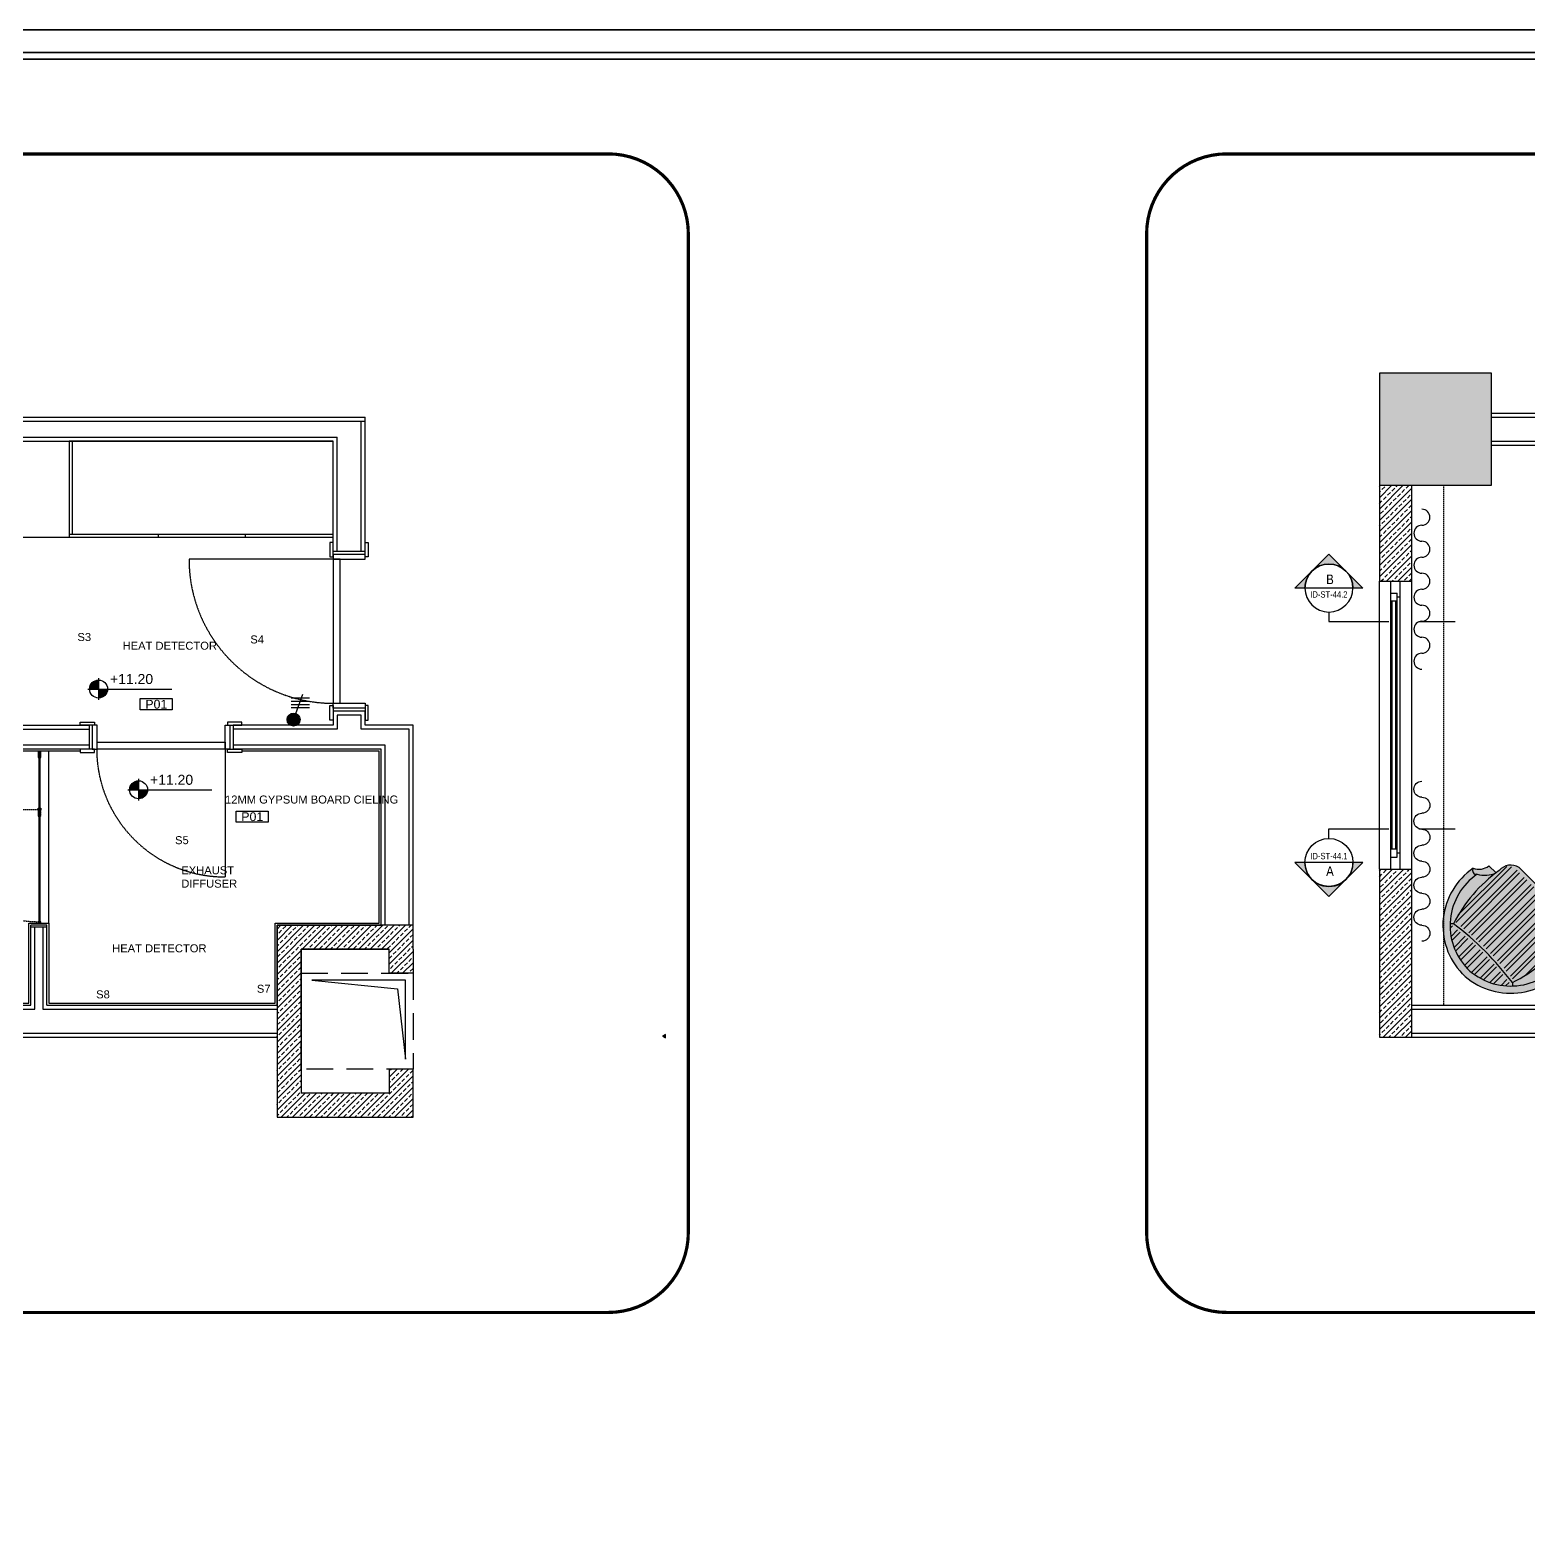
# Model space of a CAD drawing. Header units: centimetres. Extents: x -3207095 to 15275363, y -32656 to 4798027.
# Drawn here: x 705799 to 707203, y 4439140 to 4440533 of the extents above; entities that cross this region are included whole.
import ezdxf
from ezdxf.enums import TextEntityAlignment as Align

# ---------------------------------------------------------------- set-up
doc = ezdxf.new("R2010")
doc.units = ezdxf.units.CM
for name, pattern in [('DUZ', [500, 500]), ('HIDDEN', [0.375, 0.25, -0.125]), ('HIDDEN2', [0.1875, 0.125, -0.0625])]:
    doc.linetypes.add(name, pattern=pattern)
doc.layers.get('0').update_dxf_attribs({"color": 1, "linetype": 'DUZ'})
for name, color, linetype in [('a-kesit', 1, 'Continuous'), ('a_asmatavan', 200, 'Continuous'), ('a_cam', 161, 'Continuous'), ('a_duvar_alcipan', 2, 'Continuous'), ('a_duvar_gazbeton', 3, 'Continuous'), ('a_duvar_tarama', 253, 'Continuous'), ('a_gorunus', 233, 'Continuous'), ('a_kapi', 40, 'Continuous'), ('a_kolon', 4, 'Continuous'), ('a_kolon_tarama', 252, 'Continuous'), ('a_mobilya', 1, 'Continuous'), ('a_olcu', 30, 'Continuous'), ('a_pencere', 5, 'Continuous'), ('a_rehber', 253, 'Continuous'), ('a_seramik', 241, 'Continuous'), ('a_vitrifiye', 195, 'Continuous'), ('a_yazi', 105, 'Continuous'), ('EL-L-LS', 181, 'Continuous')]:
    doc.layers.add(name, color=color, linetype=linetype)
doc.layers.add('DUVAR', color=7, linetype='Continuous', lineweight=35)
doc.layers.add('EL-L-WIR', color=124, linetype='Continuous', lineweight=30)
doc.layers.get('EL-L-WIR').off()
doc.styles.add('ARIEL100SD', font='arial.ttf')
doc.styles.add('ARIEL20S', font='arial.ttf')
doc.styles.add('STANDART1', font='arial.ttf')
doc.styles.add('TBPL+0.00$0$ARIEL100S', font='arial.ttf', dxfattribs={"height": 300})
pattern_1 = [(45, (707214.505, 4440234.417), (-5.3033, 5.3033), []), (45, (707219.808, 4440234.417), (-5.3033, 5.3033), [3.75, -1.875])]

# ---------------------------------------------------------------- blocks, each defined once
blk = doc.blocks.new('a_koltuk_plan1')
at = {"true_color": 0xffffff}
h = blk.add_hatch(color=7, dxfattribs=at)
h.paths.add_polyline_path([(-298.4, 595), (-360.8, 594.5, -0.253917), (-419.9, 514.3, 0.677377), (-375.6, 506, 0.17987)])
h.paths.add_polyline_path([(-298.4, 595, -0.17987), (-375.6, 506, 0.239537), (-276.4, 167.4), (-261, 181.9, -0.116735)])
h.paths.add_polyline_path([(-375.6, 506, -0.677377), (-419.9, 514.3, 0.463909), (-0.9, 0, 0.463909), (418, 514.3, -0.677377), (373.8, 506, -0.46326), (-0.9, 45, -0.46326)])
h.paths.add_polyline_path([(373.8, 506, -0.17987), (296.6, 595, -0.116735), (259.1, 181.9), (274.5, 167.4, 0.239537)])
h.paths.add_polyline_path([(358.9, 594.5), (296.6, 595, 0.17987), (373.8, 506, 0.677377), (418, 514.3, -0.253917)])
h.paths.add_polyline_path([(218.1, 720), (-219.9, 720, 0.382037), (-294.7, 618.8, 0.123504), (-261, 181.9, -0.070574), (259.1, 181.9, 0.123504), (292.9, 618.8, 0.382037)])
h.paths.add_polyline_path([(274.5, 167.4), (259.1, 181.9, 0.070574), (-261, 181.9), (-276.4, 167.4, 0.201377), (-0.9, 45, 0.201377)], flags=17)
h = blk.add_hatch()
h.set_pattern_fill('STEEL', color=256, scale=500, angle=45, style=0)
h.set_pattern_definition([(90, (-22.46, 3893.58), (-62.5, 1e-14), []), (90, (-44.556, 3915.68), (-62.5, 1e-14), [])])
h.paths.add_polyline_path([(263.8, 196.4, 0.119215), (292.9, 618.8, 0.436883), (218.1, 699.5), (-219.9, 699.5, 0.436883), (-294.7, 618.8, 0.119215), (-265.7, 196.4, -0.071281)])
h.paths.add_polyline_path([(-274, 164.8, 0.199036), (-0.9, 45, 0.199036), (272.1, 164.8, 0.074753)])
for p, q in [((218.1, 720), (-219.9, 720)), ((-360.4, 594.5), (-298.4, 595)), ((358.5, 594.5), (296.6, 595)), ((-261, 181.9), (-276.4, 167.4)), ((259.1, 181.9), (274.5, 167.4))]:
    blk.add_line(p, q)
for centre, radius, start, end in [((-200.7, 627.6), 94.4, 101.73036, 185.36517), ((198.9, 627.6), 94.4, 354.63483, 78.26964), ((-464.2, 608.8), 104.5, 295.13714, 352.12776), ((-456.8, 654.3), 169.1, 298.67966, 339.46678), ((593, 467.6), 900.5, 170.33396, 198.49647), ((-594.9, 467.6), 900.5, 341.50353, 9.66604), ((454.9, 654.3), 169.1, 200.53322, 241.32034), ((454.9, 654.3), 169.1, 200.53322, 241.32034), ((462.4, 608.8), 104.5, 187.87224, 244.86286), ((7.1, 434.3), 434.4, 169.39278, 268.81845), ((-396.1, 519), 24.2, 191.16713, 327.61842), ((7.1, 434.3), 389.4, 169.39278, 268.81845), ((-9, 434.3), 389.4, 271.18155, 10.60722), ((-9, 434.3), 434.4, 271.18155, 10.60722), ((394.2, 519), 24.2, 212.38158, 348.83287), ((-0.9, -1651.4), 1851.6, 81.92624, 98.07376)]:
    blk.add_arc(centre, radius, start, end)
blk = doc.blocks.new('a_kapi_1000-200')
at = {"linetype": 'HIDDEN', "ltscale": 10}
blk.add_line((-100, 950), (-1000, 950), dxfattribs=at)
for points in [[(-100, 965), (-100, 1055), (-120, 1055), (-120, 965), (-100, 965)], [(100, 965), (100, 1055), (120, 1055), (120, 965), (100, 965)], [(-100, 950), (-100, 50), (-56, 50), (-56, 50), (-56, 950), (-100, 950)], [(-100, 35), (-100, -55), (-120, -55), (-120, 35), (-100, 35)], [(100, 35), (100, -55), (120, -55), (120, 35), (100, 35)]]:
    blk.add_lwpolyline(points)
for points in [[(-100, 980), (-100, 950), (100, 950), (100, 980)], [(-100, 20), (-100, 50), (100, 50), (100, 20)]]:
    blk.add_lwpolyline(points, close=True)
blk.add_arc((-100, 950), 900, 180, 270, dxfattribs=at)
blk = doc.blocks.new('a_kapi_900-150')
at = {"linetype": 'HIDDEN', "ltscale": 10}
blk.add_line((-75, 850), (-875, 850), dxfattribs=at)
for points in [[(-75, 865), (-75, 955), (-95, 955), (-95, 865), (-75, 865)], [(75, 865), (75, 955), (95, 955), (95, 865), (75, 865)], [(-75, 850), (-75, 50), (-31, 50), (-31, 50), (-31, 850), (-75, 850)], [(-75, 35), (-75, -55), (-95, -55), (-95, 35), (-75, 35)], [(75, 35), (75, -55), (95, -55), (95, 35), (75, 35)]]:
    blk.add_lwpolyline(points)
for points in [[(-75, 880), (-75, 850), (75, 850), (75, 880)], [(-75, 20), (-75, 50), (75, 50), (75, 20)]]:
    blk.add_lwpolyline(points, close=True)
blk.add_arc((-75, 850), 800, 180, 270, dxfattribs=at)
blk = doc.blocks.new('TBPL+0.00$0$ab_level100x')
h = blk.add_hatch(color=256)
h.paths.add_polyline_path([(0, 300, 0.414214), (-300, 0), (0, 0)])
h.paths.add_polyline_path([(300, 0), (0, 0), (0, -300, 0.414214)])
at = {"linetype": 'Continuous', "ltscale": 1000}
for p, q in [((-360, 0), (2440, 0)), ((0, 360), (0, -360))]:
    blk.add_line(p, q, dxfattribs=at)
blk.add_circle((0, 0), 300, dxfattribs=at)
at = {"style": 'TBPL+0.00$0$ARIEL100S'}
for tag, p in [('+0.00FFL', (500, 100)), ('+0.00SSL', (500, -400))]:
    blk.add_attdef(tag, p, '', height=300, dxfattribs=at)
blk = doc.blocks.new('a_malzeme')
blk.add_lwpolyline([(-100, 70), (100, 70), (100, 0), (-100, 0), (-100, 70)])
at = {"style": 'ARIEL20S'}
blk.add_attdef('P01', text='', height=55, dxfattribs=at).set_placement((0, 35), align=Align.MIDDLE_CENTER)
blk = doc.blocks.new('ab._kolon70x70')
at = {"layer": 'a_kolon_tarama'}
blk.add_hatch(color=256, dxfattribs=at).paths.add_polyline_path([(-350, 350), (-350, -350), (350, -350), (350, 350)])
blk.add_lwpolyline([(-350, 350), (-350, -350), (350, -350), (350, 350)], close=True)
blk = doc.blocks.new('GEN_BLOCK00601')
at = {"linetype": 'Continuous', "ltscale": 50}
for centre, start, end in [((50, 50), 0, 180), ((250, 50), 0, 180), ((450, 50), 0, 180), ((650, 50), 0, 180), ((850, 50), 0, 180), ((150, 50), 180, 0), ((350, 50), 180, 0), ((550, 50), 180, 0), ((750, 50), 180, 0), ((950, 50), 180, 0)]:
    blk.add_arc(centre, 50, start, end, dxfattribs=at)
for tag in ['Sfb', 'FLOOR']:
    blk.add_attdef(tag, (0, 0), '', height=1)
blk = doc.blocks.new('KESITYERI')
at = {"layer": 'a-kesit'}
h = blk.add_hatch(color=252, dxfattribs=at)
edge = h.paths.add_edge_path()
edge.add_line((15, 21), (21.21, 21))
edge.add_line((21.21, 21), (0, 42.21))
edge.add_line((0, 42.21), (-21.21, 21))
edge.add_line((-21.21, 21), (-15, 21))
edge.add_arc((0, 21), 15, 0, 180, ccw=False)
blk.add_lwpolyline([(-21.21, 21), (21.21, 21), (0, 42.21), (-21.21, 21)], dxfattribs=at)
at = {"layer": 'a-kesit', "linetype": 'HIDDEN', "ltscale": 150}
blk.add_lwpolyline([(0, 6), (0, 0), (-78.87, 0)], dxfattribs=at)
at = {"layer": 'a-kesit'}
blk.add_circle((0, 21), 15, dxfattribs=at)
blk.add_arc((0, 21), 15, 360, 180, dxfattribs=at)
blk = doc.blocks.new('LS-1WAY-4G')
at = {"layer": 'EL-L-LS'}
blk.add_hatch(color=181, dxfattribs=at).paths.add_polyline_path([(0.092, 0.092, 1), (-0.092, 0.092, 1)])
at = {"layer": 'EL-L-LS', "color": 181}
for p, q in [((0.031, 0.178), (0.132, 0.453)), ((-0.036, 0.4), (0.223, 0.4)), ((-0.036, 0.354), (0.223, 0.354)), ((-0.036, 0.308), (0.223, 0.308)), ((-0.036, 0.263), (0.223, 0.263))]:
    blk.add_line(p, q, dxfattribs=at)
blk.add_circle((0, 0.092), 0.0917, dxfattribs=at)

msp = doc.modelspace()

# ---------------------------------------------------------------- hatches: boundary and pattern name
at = {"layer": 'a_duvar_tarama'}
h = msp.add_hatch(dxfattribs=at)
h.set_pattern_fill('ANSI33', color=256, scale=30, style=0)
h.set_pattern_definition(pattern_1)
h.paths.add_polyline_path([(707093.71, 4440105.89), (707063.71, 4440105.89), (707063.71, 4440015.89), (707093.71, 4440015.89)])
h = msp.add_hatch(dxfattribs=at)
h.set_pattern_fill('ANSI33', color=256, scale=30, style=0)
h.set_pattern_definition(pattern_1)
h.paths.add_polyline_path([(707093.71, 4439745.89), (707063.71, 4439745.89), (707063.71, 4439588.39), (707093.71, 4439588.39)])
h = msp.add_hatch(dxfattribs=at)
h.set_pattern_fill('ANSI33', color=256, scale=30, style=0)
h.set_pattern_definition([(45, (699138.8885, 4438960.794), (-5.303301, 5.303301), []), (45, (699144.192, 4438960.794), (-5.303301, 5.303301), [3.75, -1.875])])
h.paths.add_polyline_path([(706135.29, 4439670.89), (706135.29, 4439648.39), (706157.79, 4439648.39), (706157.79, 4439670.89), (706157.79, 4439693.39), (706030.29, 4439693.39), (706030.29, 4439513.39), (706157.79, 4439513.39), (706157.79, 4439558.39), (706135.29, 4439558.39), (706135.29, 4439535.89), (706052.79, 4439535.89), (706052.79, 4439670.89)])
at = {"layer": 'a_yazi'}
msp.add_hatch(color=256, dxfattribs=at).paths.add_polyline_path([(706394.35, 4439587.78), (706394.35, 4439590.79), (706391.61, 4439589.29)])

# ---------------------------------------------------------------- linework, layer by layer
at = {"layer": 'a_asmatavan', "linetype": 'HIDDEN2', "ltscale": 10}
msp.add_line((707123.71, 4440105.89), (707123.71, 4439618.39), dxfattribs=at)
at = {"layer": 'a_cam'}
msp.add_lwpolyline([(705808.22, 4439803.19), (705808.22, 4439855.39), (705807.02, 4439855.39), (705807.02, 4439803.19)], close=True, dxfattribs=at)
msp.add_lwpolyline([(705807.02, 4439800.49), (705807.02, 4439696.69), (705808.22, 4439696.69), (705808.22, 4439800.49), (705807.02, 4439800.49)], dxfattribs=at)
at = {"layer": 'a_duvar_alcipan'}
for p, q in [((707168.71, 4440173.39), (707836.21, 4440173.39)), ((705745.29, 4440169.64), (706112.79, 4440169.64)), ((706112.79, 4440044.01), (706112.79, 4440169.64)), ((705745.29, 4440147.14), (706082.79, 4440147.14)), ((706082.79, 4440044.01), (706082.79, 4440147.14)), ((707168.71, 4440143.39), (707836.21, 4440143.39)), ((706082.79, 4440044.01), (706112.79, 4440044.01)), ((705640.29, 4439880.89), (705854.04, 4439880.89)), ((705854.04, 4439880.89), (705854.04, 4439858.39)), ((705989.04, 4439880.89), (705989.04, 4439858.39)), ((705799.59, 4439618.39), (705799.59, 4439693.39)), ((705814.59, 4439693.39), (705799.59, 4439693.39)), ((705814.59, 4439618.39), (705814.59, 4439693.39)), ((706052.79, 4439588.39), (706052.79, 4439670.89)), ((707093.71, 4439618.39), (707836.21, 4439618.39)), ((704897.79, 4439588.39), (706030.29, 4439588.39)), ((707093.71, 4439588.39), (708226.21, 4439588.39))]:
    msp.add_line(p, q, dxfattribs=at)
at = {"layer": 'a_duvar_alcipan', "color": 1}
for p, q in [((705745.29, 4440165.89), (706112.79, 4440165.89)), ((706109.04, 4440044.01), (706109.04, 4440165.89)), ((707168.71, 4440169.64), (707836.21, 4440169.64)), ((705745.29, 4440150.89), (706086.54, 4440150.89)), ((706086.54, 4440044.01), (706086.54, 4440150.89)), ((707168.71, 4440147.14), (707836.21, 4440147.14)), ((705644.04, 4439877.14), (705854.04, 4439877.14)), ((705814.59, 4439691.51), (705799.59, 4439691.51)), ((707093.71, 4439614.64), (707839.96, 4439614.64)), ((704897.79, 4439592.14), (706030.29, 4439592.14)), ((707093.71, 4439592.14), (708226.21, 4439592.14))]:
    msp.add_line(p, q, dxfattribs=at)
at = {"layer": 'a_duvar_alcipan'}
for points in [[(706157.79, 4439693.39), (706157.79, 4439880.89), (706112.79, 4439880.89), (706112.79, 4439894.01), (706082.79, 4439894.01), (706082.79, 4439880.89), (705989.04, 4439880.89)], [(705854.04, 4439858.39), (705662.79, 4439858.39), (705662.79, 4439618.39), (705799.59, 4439618.39)], [(705814.59, 4439618.39), (706030.29, 4439618.39), (706030.29, 4439693.39), (706127.79, 4439693.39), (706127.79, 4439858.39), (705989.04, 4439858.39)]]:
    msp.add_lwpolyline(points, dxfattribs=at)
at = {"layer": 'a_duvar_alcipan', "color": 1}
for points in [[(706154.04, 4439693.39), (706154.04, 4439877.14), (706109.04, 4439877.14), (706109.04, 4439890.26), (706086.54, 4439890.26), (706086.54, 4439877.14), (705989.04, 4439877.14)], [(705854.04, 4439862.14), (705659.04, 4439862.14), (705659.04, 4439614.64), (705803.34, 4439614.64), (705803.34, 4439691.51)], [(706131.54, 4439693.39), (706131.54, 4439862.14), (705989.04, 4439862.14)], [(705810.84, 4439691.51), (705810.84, 4439614.64), (706030.29, 4439614.64)]]:
    msp.add_lwpolyline(points, dxfattribs=at)
at = {"layer": 'a_duvar_gazbeton'}
for p, q in [((707063.71, 4440105.89), (707063.71, 4440015.89)), ((707093.71, 4440105.89), (707093.71, 4440015.89)), ((707063.71, 4440015.89), (707093.71, 4440015.89)), ((707063.71, 4439745.89), (707063.71, 4439588.39)), ((707063.71, 4439745.89), (707093.71, 4439745.89)), ((707093.71, 4439745.89), (707093.71, 4439588.39)), ((706157.79, 4439670.89), (706157.79, 4439693.39)), ((706052.79, 4439670.89), (706135.29, 4439670.89)), ((706052.79, 4439670.89), (706052.79, 4439535.89)), ((707063.71, 4439588.39), (707093.71, 4439588.39)), ((706157.79, 4439535.89), (706157.79, 4439558.39))]:
    msp.add_line(p, q, dxfattribs=at)
for points in [[(706157.79, 4439693.39), (706030.29, 4439693.39), (706030.29, 4439513.39), (706157.79, 4439513.39), (706157.79, 4439558.39), (706135.29, 4439558.39), (706135.29, 4439535.89), (706052.79, 4439535.89)], [(706157.79, 4439670.89), (706157.79, 4439648.39), (706135.29, 4439648.39), (706135.29, 4439670.89), (706052.79, 4439670.89)]]:
    msp.add_lwpolyline(points, dxfattribs=at)
at = {"layer": 'a_gorunus'}
for p, q in [((707063.71, 4439745.89), (707063.71, 4440015.89)), ((707093.71, 4440015.89), (707093.71, 4439745.89)), ((705816.39, 4439695.19), (705816.39, 4439856.59))]:
    msp.add_line(p, q, dxfattribs=at)
at = {"layer": 'a_mobilya'}
for p, q in [((705835.29, 4440147.14), (705835.29, 4440057.14)), ((705838.29, 4440147.14), (705838.29, 4440060.14)), ((705835.29, 4440060.14), (706082.79, 4440060.14)), ((705918.92, 4440060.14), (705918.92, 4440057.14)), ((706000.29, 4440060.14), (706000.29, 4440057.14))]:
    msp.add_line(p, q, dxfattribs=at)
for points in [[(705655.29, 4440057.14), (706082.79, 4440057.14), (706082.79, 4440147.14), (705835.29, 4440147.14)], [(706150.79, 4439567.7), (706150.79, 4439641.81), (706062.76, 4439641.81), (706143.36, 4439633.7), (706150.79, 4439567.7)]]:
    msp.add_lwpolyline(points, dxfattribs=at)
at = {"layer": 'a_mobilya', "linetype": 'HIDDEN2', "ltscale": 200}
msp.add_lwpolyline([(706052.79, 4439648.39), (706157.79, 4439648.39), (706157.79, 4439558.39), (706052.79, 4439558.39)], close=True, dxfattribs=at)
at = {"layer": 'a_pencere'}
for p, q in [((707074.21, 4440015.89), (707083.21, 4440015.89)), ((707074.21, 4439745.89), (707074.21, 4440015.89)), ((707074.21, 4440004.64), (707080.21, 4440004.64)), ((707080.21, 4439757.14), (707080.21, 4440004.64)), ((707083.21, 4439745.89), (707083.21, 4440015.89)), ((707080.21, 4439997.14), (707074.21, 4439997.14)), ((707075.71, 4439764.64), (707075.71, 4439997.14)), ((707078.71, 4439997.14), (707078.71, 4439764.64)), ((707083.21, 4440000.89), (707080.21, 4440000.89)), ((707080.21, 4439764.64), (707074.21, 4439764.64)), ((707074.21, 4439757.14), (707080.21, 4439757.14)), ((707083.21, 4439760.89), (707080.21, 4439760.89)), ((707074.21, 4439745.89), (707083.21, 4439745.89))]:
    msp.add_line(p, q, dxfattribs=at)
at = {"layer": 'a_seramik'}
msp.add_lwpolyline([(705845.79, 4439856.59), (705664.59, 4439856.59), (705664.59, 4439620.19), (705797.79, 4439620.19), (705797.79, 4439695.19), (705816.39, 4439695.19), (705816.39, 4439620.19), (706028.49, 4439620.19), (706028.49, 4439695.19), (706125.99, 4439695.19), (706125.99, 4439856.59), (705997.29, 4439856.59)], dxfattribs=at)
at = {"layer": 'a_vitrifiye'}
for p, q in [((705806.49, 4439856.59), (705806.49, 4439850.59)), ((705806.49, 4439850.59), (705806.94, 4439850.59)), ((705806.94, 4439850.59), (705806.94, 4439856.14)), ((705808.29, 4439856.14), (705808.29, 4439850.59)), ((705808.29, 4439850.59), (705808.74, 4439850.59)), ((705808.74, 4439850.59), (705808.74, 4439856.59)), ((705806.49, 4439801.69), (705806.49, 4439795.69)), ((705806.94, 4439795.69), (705806.94, 4439801.24)), ((705806.94, 4439801.24), (705808.29, 4439801.24)), ((705808.29, 4439801.24), (705808.29, 4439795.69)), ((705808.74, 4439696.69), (705806.49, 4439696.69)), ((705808.74, 4439695.19), (705806.49, 4439695.19))]:
    msp.add_line(p, q, dxfattribs=at)
at = {"layer": 'a_vitrifiye', "linetype": 'HIDDEN'}
for p, q in [((705806.49, 4439795.69), (705806.94, 4439795.69)), ((705808.74, 4439795.69), (705808.29, 4439795.69))]:
    msp.add_line(p, q, dxfattribs=at)
msp.add_lwpolyline([(705808.74, 4439795.69), (705808.74, 4439801.69), (705700.97, 4439801.69, 0.4121477), (705807.02, 4439696.69)], format="xyb", dxfattribs=at)
at = {"layer": 'a_vitrifiye'}
for points in [[(705806.49, 4439801.69), (705806.49, 4439803.19), (705808.74, 4439803.19), (705808.74, 4439801.69)], [(705806.49, 4439696.69), (705806.49, 4439695.19), (705808.74, 4439695.19), (705808.74, 4439696.69)]]:
    msp.add_lwpolyline(points, close=True, dxfattribs=at)
at = {"layer": 'a_yazi'}
msp.add_lwpolyline([(706394.35, 4439587.78), (706394.35, 4439590.79), (706391.61, 4439589.29)], close=True, dxfattribs=at)
at = {"layer": 'Defpoints', "linetype": 'HIDDEN2', "ltscale": 500, "const_width": 3}
for points in [[(704724.48, 4439330.31), (706340.81, 4439330.31, 0.4142136), (706415.81, 4439405.31), (706415.81, 4440341.61, 0.4142136), (706340.81, 4440416.61), (704724.48, 4440416.61, 0.4142136), (704649.48, 4440341.61), (704649.48, 4439405.31, 0.4142136)], [(706920.4, 4439330.31), (708582.02, 4439330.31, 0.4142136), (708657.02, 4439405.31), (708657.02, 4440341.61, 0.4142136), (708582.02, 4440416.61), (706920.4, 4440416.61, 0.4142136), (706845.4, 4440341.61), (706845.4, 4439405.31, 0.4142136)]]:
    msp.add_lwpolyline(points, format="xyb", close=True, dxfattribs=at)
at = {"layer": 'DUVAR'}
for points in [[(704401.03, 4440532.83), (711601.03, 4440532.83), (711601.03, 4435732.83), (704401.03, 4435732.83)], [(704422.03, 4440511.83), (711580.03, 4440511.83), (711580.03, 4435753.83), (704422.03, 4435753.83)], [(704428.33, 4440505.53), (711573.73, 4440505.53), (711573.73, 4435760.13), (704428.33, 4435760.13)]]:
    msp.add_lwpolyline(points, close=True, dxfattribs=at)

# ---------------------------------------------------------------- block references
at = {"xscale": -1.499999999994315, "yscale": 1.499999999994315, "zscale": 1.499999999994315}
msp.add_blockref('KESITYERI', (707016.27, 4439978.07), dxfattribs=at)
at = {"xscale": 1.499999999994315, "yscale": 1.499999999994315, "zscale": 1.499999999994315, "rotation": 180}
msp.add_blockref('KESITYERI', (707016.27, 4439783.71), dxfattribs=at)
at = {"layer": 'a_kapi', "xscale": 0.1499999999994315, "yscale": 0.1499999999994315, "zscale": 0.1499999999994315}
msp.add_blockref('a_kapi_1000-200', (706097.79, 4439894.01), dxfattribs=at)
at = {"layer": 'a_kapi', "xscale": -0.1499999999994315, "yscale": 0.1499999999994315, "zscale": 0.1499999999994315, "rotation": 270}
msp.add_blockref('a_kapi_900-150', (705854.04, 4439869.64), dxfattribs=at)
at = {"layer": 'a_kolon', "xscale": 0.1499999999994315, "yscale": 0.1499999999994315, "zscale": 0.1499999999994315}
msp.add_blockref('ab._kolon70x70', (707116.21, 4440158.39), dxfattribs=at)
at = {"layer": 'a_mobilya', "yscale": 0.1499999999994315, "zscale": 0.1499999999994315, "rotation": 270}
for p, xscale in [((707095.96, 4440083.39), 0.1499999999994315), ((707095.96, 4439678.39), -0.1499999999994315)]:
    msp.add_blockref('GEN_BLOCK00601', p, dxfattribs=dict(at, xscale=xscale))
at = {"layer": 'a_olcu', "xscale": 0.1499999999994315, "yscale": 0.1499999999994315, "zscale": 0.1499999999994315}
for p in [(705917.13, 4439895.34), (706007.07, 4439789.9)]:
    msp.add_blockref('a_malzeme', p, dxfattribs=at).add_auto_attribs({'P01': 'P01'})
at = {"layer": 'a_rehber', "xscale": 0.1499999999994315, "yscale": 0.1499999999994315, "zscale": 0.1499999999994315, "rotation": 314.9999999998526}
msp.add_blockref('a_koltuk_plan1', (707141.47, 4439647.73), dxfattribs=at)
at = {"layer": 'a_yazi'}
ref = msp.add_blockref('TBPL+0.00$0$ab_level100x', (705862.96, 4439914.87), dxfattribs=dict(at, xscale=0.02812499999989341, yscale=0.02812499999989341, zscale=0.02812499999989341))
ref.add_attrib('+0.00FFL', '+11.20', (705873.7, 4439919.56), dxfattribs={"layer": '0', "height": 9.375, "style": 'ARIEL100SD'})
ref = msp.add_blockref('TBPL+0.00$0$ab_level100x', (705900.47, 4439820.37), dxfattribs=dict(at, xscale=0.02812499999989341, yscale=0.02812499999989341, zscale=0.02812499999989341))
ref.add_attrib('+0.00FFL', '+11.20', (705911.22, 4439825.06), dxfattribs={"layer": '0', "height": 9.375, "style": 'ARIEL100SD'})
at = {"layer": 'EL-L-WIR', "xscale": 66.35519999974939, "yscale": 66.35519999974939, "zscale": 66.35519999974939}
msp.add_blockref('LS-1WAY-4G', (706045.81, 4439880.05), dxfattribs=at)

# ---------------------------------------------------------------- texts
at = {"layer": 'a_yazi', "style": 'STANDART1', "width": 0.85}
for s, height, p in [('B', 9, (707017.28, 4440017.72)), ('ID-ST-44.2', 6, (707016.27, 4440003.54)), ('ID-ST-44.1', 6, (707016.27, 4439758.24)), ('A', 9, (707017.28, 4439744.06))]:
    msp.add_text(s, height=height, dxfattribs=at).set_placement(p, align=Align.MIDDLE)
at = {"layer": 'a_yazi', "char_height": 7.5, "style": 'ARIEL20S'}
for s, insert, width, attachment_point in [('S3', (705843.2, 4439967.39), 77.0837, 1), ('S4', (706005.23, 4439965.1), 77.0837, 1), ('HEAT DETECTOR', (705885.52, 4439951.61), 214.8591, 7), ('12MM GYPSUM BOARD CIELING ', (705981.54, 4439807.38), 214.8591, 7), ('S5', (705934.68, 4439776.88), 77.0837, 1), ('EXHAUST DIFFUSER', (705940.53, 4439748.65), 77.0837, 1), ('HEAT DETECTOR', (705875.73, 4439667.88), 214.8591, 7), ('S8', (705860.74, 4439632.29), 77.0837, 1), ('S7', (706011.39, 4439637.56), 77.0837, 1)]:
    msp.add_mtext(s, dxfattribs=dict(at, insert=insert, width=width, attachment_point=attachment_point))

doc.saveas('drawing.dxf')
